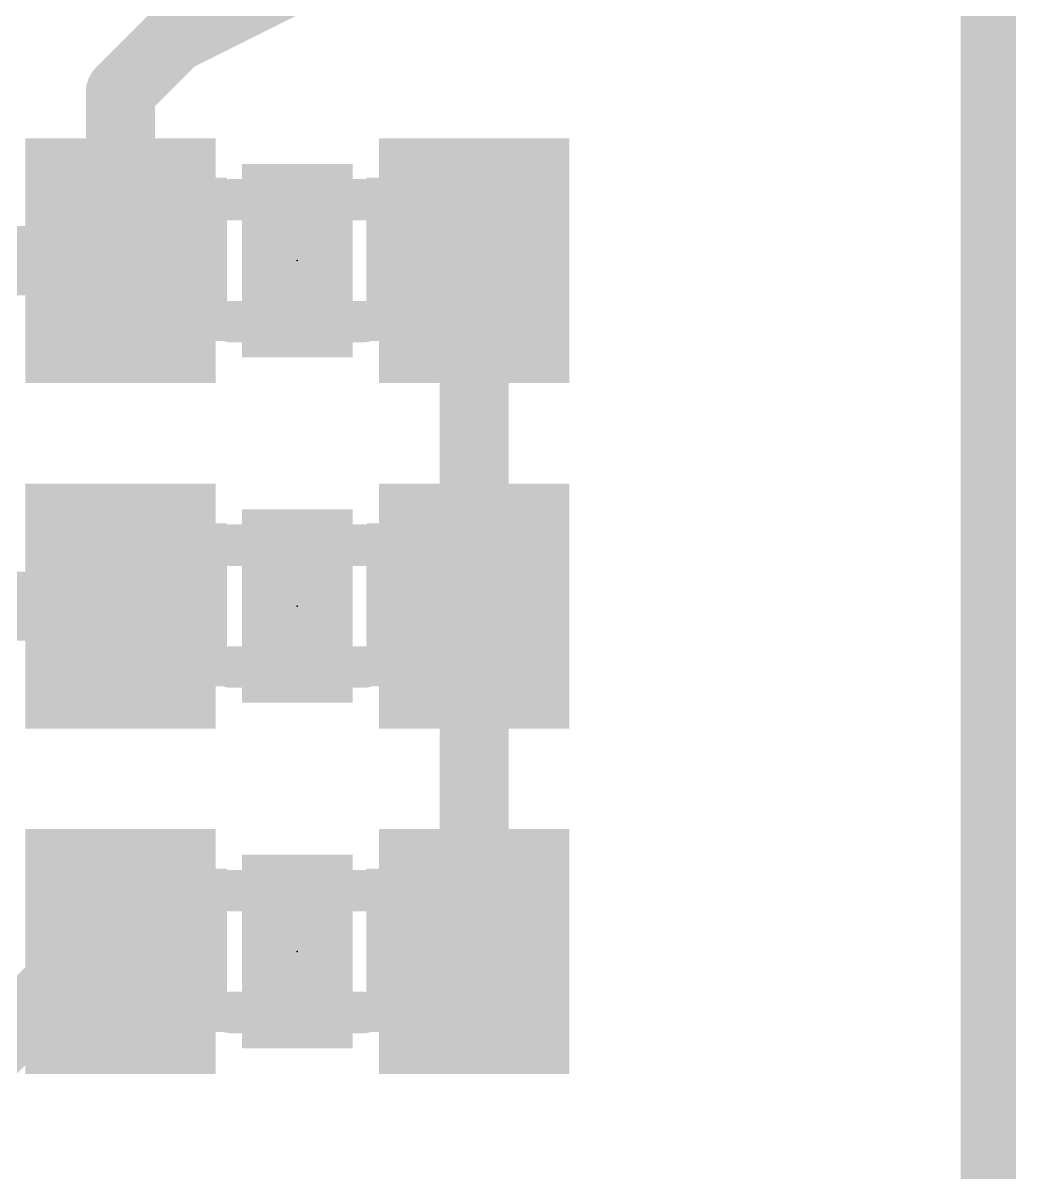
# Model space of a CAD drawing. Extents: x -0.1 to 16.2, y -0.1 to 27.9.
# Drawn here: x 11.692 to 15.342, y 8.076 to 12.304 of the extents above; entities that cross this region are included whole.
import ezdxf

# ---------------------------------------------------------------- set-up
doc = ezdxf.new("R2010")
doc.units = 0
for name, color, linetype in [('1', 12, 'CONTINUOUS'), ('16', 132, 'CONTINUOUS'), ('20', 53, 'CONTINUOUS'), ('21', 41, 'CONTINUOUS'), ('23', 53, 'CONTINUOUS'), ('51', 53, 'CONTINUOUS')]:
    doc.layers.add(name, color=color, linetype=linetype)

# ---------------------------------------------------------------- blocks, each defined once
blk = doc.blocks.new('RECT')
blk.add_solid([(-0.5, -0.5), (0.5, -0.5), (-0.5, 0.5), (0.5, 0.5)])

msp = doc.modelspace()

# ---------------------------------------------------------------- linework, layer by layer
at = {"layer": '1'}
for points, const_width in [([(15.24, 17.78), (15.24, 0)], 0.2032), ([(12.05, 12.05), (12.7, 12.7)], 0.254), ([(12.05, 11.43), (12.05, 12.05)], 0.254), ([(11.303, 11.43), (12.05, 11.43)], 0.254), ([(13.35, 10.16), (13.35, 11.43)], 0.254), ([(11.557, 10.16), (12.05, 10.16)], 0.254), ([(13.35, 8.89), (13.35, 10.16)], 0.254), ([(10.668, 7.62), (11.938, 8.89)], 0.254), ([(11.938, 8.89), (12.05, 8.89)], 0.254)]:
    msp.add_lwpolyline(points, dxfattribs=dict(at, const_width=const_width))
at = {"layer": '1', "const_width": 0.127}
for points in [[(12.1135, 12.05, 1), (11.9865, 12.05)], [(12.0051, 12.0949, 1), (12.0949, 12.0051)], [(12.05, 11.3665, 1), (12.05, 11.4935)], [(13.4135, 11.43, 1), (13.2865, 11.43)], [(11.9865, 11.43, 1), (12.1135, 11.43)], [(12.05, 10.0965, 1), (12.05, 10.2235)], [(13.4135, 10.16, 1), (13.2865, 10.16)], [(13.2865, 10.16, 1), (13.4135, 10.16)], [(11.938, 8.9535, 1), (11.938, 8.8265)], [(11.9829, 8.8451, 1), (11.8931, 8.9349)], [(12.05, 8.8265, 1), (12.05, 8.9535)], [(13.2865, 8.89, 1), (13.4135, 8.89)]]:
    msp.add_lwpolyline(points, format="xyb", dxfattribs=at)
at = {"layer": '16', "const_width": 0.2032}
msp.add_lwpolyline([(15.24, 17.78), (15.24, 0)], dxfattribs=at)
at = {"layer": '20', "const_width": 0.2032}
msp.add_lwpolyline([(15.24, 0), (15.24, 17.78)], dxfattribs=at)
at = {"layer": '21', "const_width": 0.2032}
msp.add_lwpolyline([(12.7, 12.446), (12.192, 12.192)], dxfattribs=at)
at = {"layer": '21', "const_width": 0.1016}
msp.add_lwpolyline([(12.1693, 12.2374, 1), (12.2147, 12.1466)], format="xyb", dxfattribs=at)
at = {"layer": '23'}
for p in [(12.7, 11.43), (12.7, 10.16), (12.7, 8.89)]:
    msp.add_point(p, dxfattribs=at)
at = {"layer": '51', "const_width": 0.1524}
for points in [[(12.455, 11.654), (12.945, 11.654)], [(12.945, 11.206), (12.455, 11.206)], [(12.455, 10.384), (12.945, 10.384)], [(12.945, 9.936), (12.455, 9.936)], [(12.455, 9.114), (12.945, 9.114)], [(12.945, 8.666), (12.455, 8.666)]]:
    msp.add_lwpolyline(points, dxfattribs=at)
at = {"layer": '51', "const_width": 0.0762}
for points in [[(12.455, 11.6921, 1), (12.455, 11.6159)], [(12.945, 11.6159, 1), (12.945, 11.6921)], [(12.455, 11.2441, 1), (12.455, 11.1679)], [(12.945, 11.1679, 1), (12.945, 11.2441)], [(12.455, 10.4221, 1), (12.455, 10.3459)], [(12.945, 10.3459, 1), (12.945, 10.4221)], [(12.455, 9.9741, 1), (12.455, 9.8979)], [(12.945, 9.8979, 1), (12.945, 9.9741)], [(12.455, 9.1521, 1), (12.455, 9.0759)], [(12.945, 9.0759, 1), (12.945, 9.1521)], [(12.455, 8.7041, 1), (12.455, 8.6279)], [(12.945, 8.6279, 1), (12.945, 8.7041)]]:
    msp.add_lwpolyline(points, format="xyb", dxfattribs=at)

# ---------------------------------------------------------------- block references
at = {"layer": '1', "xscale": 0.7, "yscale": 0.9, "rotation": 180}
for p in [(12.05, 11.43), (13.35, 11.43), (12.05, 10.16), (13.35, 10.16), (12.05, 8.89), (13.35, 8.89)]:
    msp.add_blockref('RECT', p, dxfattribs=at)
at = {"layer": '21', "xscale": 0.4064, "yscale": 0.7112, "rotation": 180}
for p in [(12.7, 11.43), (12.7, 10.16), (12.7, 8.89)]:
    msp.add_blockref('RECT', p, dxfattribs=at)
at = {"layer": '51', "xscale": 0.3, "yscale": 0.5999, "rotation": 180}
for p in [(12.2912, 11.4349), (13.104, 11.4349), (12.2912, 10.1649), (13.104, 10.1649), (12.2912, 8.8948), (13.104, 8.8948)]:
    msp.add_blockref('RECT', p, dxfattribs=at)

doc.saveas('drawing.dxf')
